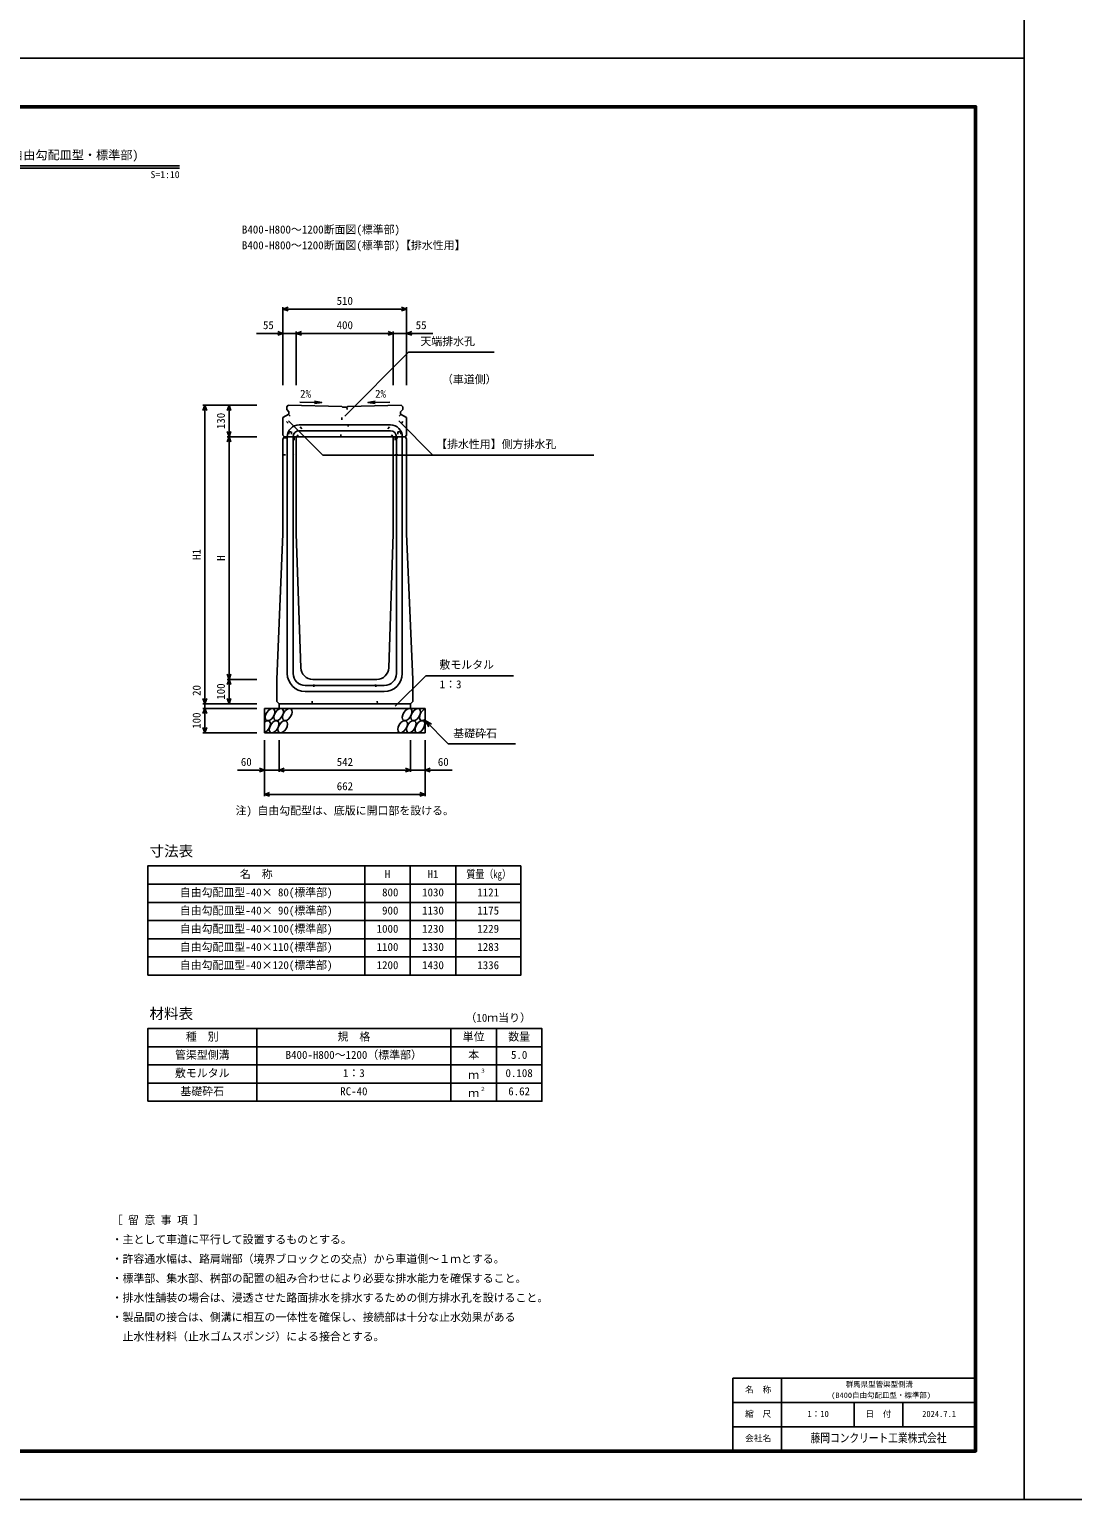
# Model space of a CAD drawing. Units: millimetres, scale not verified. Extents: x -12600 to 12600, y -5940 to 5940.
# Drawn here: x -8300 to -4000, y -5940 to 119 of the extents above; entities that cross this region are included whole.
import ezdxf
from ezdxf.enums import TextEntityAlignment as Align

# ---------------------------------------------------------------- set-up
doc = ezdxf.new("R2010")
doc.units = ezdxf.units.MM
doc.header["$LTSCALE"] = 40
doc.linetypes.add('DOTTED', pattern=[1.75, 0.25, -1.5])
for name, color, linetype, lineweight in [('0-0_DIM', 7, 'Continuous', 25), ('0-1_Defpoints', 5, 'Continuous', 25), ('0-2_HATCH', 6, 'Continuous', 25), ('0-3_HYO', 3, 'Continuous', 25), ('0-4_HYO2', 4, 'Continuous', 25), ('0-5_OUTLINE', 3, 'Continuous', 25), ('0-6_OUTLINE2', 4, 'DOTTED', 25), ('0-7_TXT', 7, 'Continuous', 25), ('0-8_WAKU', 3, 'Continuous', 25), ('0-9_WAKU-LINE', 7, 'Continuous', 25)]:
    doc.layers.add(name, color=color, linetype=linetype, lineweight=lineweight)
doc.layers.add('0-A_WAKU-TXT', color=7, linetype='Continuous')
doc.styles.add('ＭＳ ゴシック', font='')
doc.styles.get('ＭＳ ゴシック').set_extended_font_data('MS Gothic')

msp = doc.modelspace()

# ---------------------------------------------------------------- linework, layer by layer
at = {"layer": '0-0_DIM'}
for p, q in [((-7255, -1026.3), (-7255, -1347.94)), ((-6745, -1026.3), (-6745, -1347.94)), ((-6745, -1033.8), (-7255, -1033.8)), ((-7363.38, -1133.8), (-7255, -1133.8)), ((-7200, -1133.8), (-7255, -1133.8)), ((-7200, -1126.3), (-7200, -1347.94)), ((-7200, -1133.8), (-6800, -1133.8)), ((-6800, -1126.3), (-6800, -1347.94)), ((-6800, -1133.8), (-6745, -1133.8)), ((-6636.62, -1133.8), (-6745, -1133.8)), ((-7000, -1474.55), (-6737.1, -1211.65)), ((-6737.1, -1211.65), (-6384.36, -1211.65)), ((-7584.5, -1429.94), (-7362, -1429.94)), ((-7577, -1429.94), (-7577, -2659.94)), ((-7477, -1559.94), (-7477, -1429.94)), ((-7231.73, -1494.47), (-7090.49, -1635.71)), ((-6777.88, -1494.47), (-6636.64, -1635.71)), ((-7484.5, -1559.94), (-7362, -1559.94)), ((-7477, -1559.94), (-7477, -2559.94)), ((-7090.49, -1635.71), (-5973.78, -1635.71)), ((-6791.89, -2670.75), (-6665.66, -2544.52)), ((-6665.66, -2544.52), (-6304.19, -2544.52)), ((-7484.5, -2559.94), (-7362, -2559.94)), ((-7477, -2559.94), (-7477, -2659.94)), ((-7584.5, -2659.94), (-7362, -2659.94)), ((-7577, -2659.94), (-7577, -2679.94)), ((-7584.5, -2679.94), (-7362, -2679.94)), ((-7577, -2679.94), (-7577, -2779.94)), ((-7584.5, -2779.94), (-7362, -2779.94)), ((-6669, -2729.94), (-6573.24, -2825.7)), ((-6669, -2729.94), (-6643.02, -2744.94)), ((-6669, -2729.94), (-6654, -2755.92)), ((-7331, -3041.31), (-7331, -2809.94)), ((-7271, -2941.31), (-7271, -2809.94)), ((-6729, -2941.31), (-6729, -2809.94)), ((-6669, -3041.31), (-6669, -2809.94)), ((-6573.24, -2825.7), (-6295.69, -2825.7)), ((-7331, -2933.81), (-7442.79, -2933.81)), ((-7331, -2933.81), (-7271, -2933.81)), ((-7271, -2933.81), (-6729, -2933.81)), ((-6669, -2933.81), (-6729, -2933.81)), ((-6669, -2933.81), (-6557.21, -2933.81)), ((-7331, -3033.81), (-6669, -3033.81))]:
    msp.add_line(p, q, dxfattribs=at)
for points in [[(-7233.86, -1041.5), (-7255, -1033.8), (-7233.86, -1026.11)], [(-6766.14, -1026.11), (-6745, -1033.8), (-6766.14, -1041.5)], [(-7276.14, -1126.11), (-7255, -1133.8), (-7276.14, -1141.5)], [(-7178.86, -1141.5), (-7200, -1133.8), (-7178.86, -1126.11)], [(-6821.14, -1126.11), (-6800, -1133.8), (-6821.14, -1141.5)], [(-6723.86, -1126.11), (-6745, -1133.8), (-6723.86, -1141.5)], [(-7569.3, -1451.09), (-7577, -1429.94), (-7584.7, -1451.09)], [(-7484.7, -1451.09), (-7477, -1429.94), (-7469.3, -1451.09)], [(-7484.7, -1538.8), (-7477, -1559.94), (-7469.3, -1538.8)], [(-7484.7, -1581.09), (-7477, -1559.94), (-7469.3, -1581.09)], [(-7469.3, -2538.8), (-7477, -2559.94), (-7484.7, -2538.8)], [(-7484.7, -2581.09), (-7477, -2559.94), (-7469.3, -2581.09)], [(-7569.3, -2638.8), (-7577, -2659.94), (-7584.7, -2638.8)], [(-7469.3, -2638.8), (-7477, -2659.94), (-7484.7, -2638.8)], [(-7569.3, -2701.09), (-7577, -2679.94), (-7584.7, -2701.09)], [(-7569.3, -2758.8), (-7577, -2779.94), (-7584.7, -2758.8)], [(-7352.14, -2926.11), (-7331, -2933.81), (-7352.14, -2941.5)], [(-7249.86, -2941.5), (-7271, -2933.81), (-7249.86, -2926.11)], [(-6750.14, -2926.11), (-6729, -2933.81), (-6750.14, -2941.5)], [(-6647.86, -2926.11), (-6669, -2933.81), (-6647.86, -2941.5)], [(-7309.86, -3041.5), (-7331, -3033.81), (-7309.86, -3026.11)], [(-6690.14, -3026.11), (-6669, -3033.81), (-6690.14, -3041.5)]]:
    msp.add_lwpolyline(points, dxfattribs=at)
at = {"layer": '0-1_Defpoints'}
for points in [[(-4200, -5940), (12600, -5940), (12600, 5940), (-4200, 5940)], [(-12600, -5940), (-4200, -5940), (-4200, 0), (-12600, 0)]]:
    msp.add_lwpolyline(points, close=True, dxfattribs=at)
at = {"layer": '0-2_HATCH'}
for centre in [(-7308.11, -2704.94), (-7272.63, -2704.94), (-7237.16, -2704.94), (-6742.95, -2704.94), (-6707.48, -2704.94), (-7291.23, -2754.94), (-7255.75, -2754.94), (-6761.55, -2754.94), (-6726.07, -2754.94), (-6690.59, -2754.94)]:
    msp.add_ellipse(centre, major_axis=(14.54, 23.54), ratio=0.5792, dxfattribs=at)
for centre, start_param, end_param in [((-6672, -2704.94), 0.6666252, 4.1103269), ((-7326.7, -2754.94), 3.7419964, 7.318141)]:
    msp.add_ellipse(centre, major_axis=(14.54, 23.54), ratio=0.5792, start_param=start_param, end_param=end_param, dxfattribs=at)
at = {"layer": '0-3_HYO'}
for p, q in [((-6917.5, -3328.87), (-6917.5, -3778.87)), ((-6730, -3328.87), (-6730, -3778.87)), ((-6542.5, -3328.87), (-6542.5, -3778.87)), ((-7812.5, -3403.87), (-6275, -3403.87)), ((-7362.5, -3998.65), (-7362.5, -4298.65)), ((-6562.5, -3998.65), (-6562.5, -4298.65)), ((-6375, -3998.65), (-6375, -4298.65)), ((-7812.5, -4073.65), (-6187.5, -4073.65))]:
    msp.add_line(p, q, dxfattribs=at)
for points in [[(-7812.5, -3778.87), (-6275, -3778.87), (-6275, -3328.87), (-7812.5, -3328.87)], [(-7812.5, -4298.65), (-6187.5, -4298.65), (-6187.5, -3998.65), (-7812.5, -3998.65)]]:
    msp.add_lwpolyline(points, close=True, dxfattribs=at)
at = {"layer": '0-4_HYO2'}
for p, q in [((-7812.5, -3478.87), (-6275, -3478.87)), ((-7812.5, -3553.87), (-6275, -3553.87)), ((-7812.5, -3628.87), (-6275, -3628.87)), ((-7812.5, -3703.87), (-6275, -3703.87)), ((-7812.5, -4148.65), (-6187.5, -4148.65)), ((-7812.5, -4223.65), (-6187.5, -4223.65))]:
    msp.add_line(p, q, dxfattribs=at)
at = {"layer": '0-5_OUTLINE'}
for p, q in [((-7233.31, -1430.37), (-7239, -1435.94)), ((-7239, -1435.94), (-7239, -1446.94)), ((-7230, -1456.94), (-7239, -1446.94)), ((-7233.31, -1430.37), (-7012, -1434.71)), ((-6991, -1437.94), (-6988, -1434.69)), ((-6767, -1430.07), (-6988, -1434.69)), ((-6770, -1456.94), (-6761, -1446.94)), ((-6767, -1430.07), (-6761, -1435.94)), ((-6761, -1435.94), (-6761, -1446.94)), ((-7255, -1479.94), (-7230, -1466.94)), ((-7255, -1553.94), (-7255, -1479.94)), ((-7230, -1466.94), (-7230, -1456.94)), ((-6770, -1466.94), (-6770, -1456.94)), ((-6745, -1479.94), (-6770, -1466.94)), ((-7255, -1553.94), (-7249, -1559.94)), ((-7255, -1569.94), (-7250, -1559.94)), ((-7255, -1959.94), (-7255, -1569.94)), ((-6750, -1559.94), (-7250, -1559.94)), ((-7200, -1559.94), (-7200, -1959.94)), ((-6800, -1559.94), (-6800, -1959.94)), ((-6745, -1569.94), (-6750, -1559.94)), ((-6745, -1959.94), (-6745, -1569.94)), ((-7255, -1959.94), (-7280, -2559.94)), ((-7200, -1959.94), (-7181.61, -2511.61)), ((-6800, -1959.94), (-6818.39, -2511.61)), ((-6745, -1959.94), (-6720, -2559.94)), ((-7280, -2650.94), (-7280, -2559.94)), ((-7131.64, -2559.94), (-6868.36, -2559.94)), ((-6720, -2650.94), (-6720, -2559.94)), ((-7271, -2659.94), (-7280, -2650.94)), ((-7271, -2659.94), (-7271, -2679.94)), ((-6729, -2659.94), (-6729, -2679.94)), ((-7331, -2679.94), (-6669, -2679.94)), ((-7331, -2779.94), (-7331, -2679.94)), ((-6669, -2779.94), (-6669, -2679.94)), ((-7331, -2779.94), (-6669, -2779.94))]:
    msp.add_line(p, q, dxfattribs=at)
for points in [[(-6991, -1437.94), (-7009, -1437.94), (-7012, -1434.71)], [(-6751, -1559.94), (-6745, -1553.94), (-6745, -1479.94)], [(-7271, -2659.94), (-6729, -2659.94), (-6720, -2650.94)]]:
    msp.add_lwpolyline(points, dxfattribs=at)
for centre, start, end in [((-7131.64, -2509.94), 181.90915, 270), ((-6868.36, -2509.94), 270, 358.09085)]:
    msp.add_arc(centre, 50, start, end, dxfattribs=at)
at = {"layer": '0-6_OUTLINE2'}
for p, q in [((-7016.77, -1559.94), (-7009, -1437.94)), ((-6991, -1437.94), (-6983.23, -1559.94)), ((-7190.79, -1559.94), (-7253.4, -1479.11)), ((-7231.41, -1467.67), (-7147.82, -1559.94)), ((-6768.59, -1467.67), (-6852.18, -1559.94)), ((-6809.21, -1559.94), (-6746.6, -1479.11)), ((-7252.25, -1564.44), (-7208, -1564.44)), ((-7231, -1539.44), (-7219, -1539.44)), ((-7231, -1539.44), (-7231, -1564.44)), ((-7219, -1539.44), (-7219, -1564.44)), ((-7208, -1564.44), (-7208, -1634.94)), ((-6792, -1564.44), (-6747.75, -1564.44)), ((-6792, -1564.44), (-6792, -1634.94)), ((-6781, -1539.44), (-6769, -1539.44)), ((-6781, -1539.44), (-6781, -1564.44)), ((-6769, -1539.44), (-6769, -1564.44)), ((-7255, -1634.94), (-7208, -1634.94)), ((-6792, -1634.94), (-6745, -1634.94)), ((-7135, -2659.94), (-7125, -2559.94)), ((-6865, -2659.94), (-6875, -2559.94))]:
    msp.add_line(p, q, dxfattribs=at)
at = {"layer": '0-6_OUTLINE2', "linetype": 'Continuous'}
for p, q in [((-7188, -1510.94), (-6812, -1510.94)), ((-7237, -1559.94), (-7237, -2535.94)), ((-7213, -1559.94), (-7213, -2534.94)), ((-7188, -1534.94), (-6812, -1534.94)), ((-6787, -1559.94), (-6787, -2534.94)), ((-6763, -1559.94), (-6763, -2535.94)), ((-7163, -2584.94), (-6837, -2584.94)), ((-7163, -2609.94), (-6837, -2609.94))]:
    msp.add_line(p, q, dxfattribs=at)
for centre, radius, start, end in [((-7188, -1559.94), 49, 90, 180), ((-6812, -1559.94), 49, 0, 90), ((-7188, -1559.94), 25, 90, 180), ((-6812, -1559.94), 25, 0, 90), ((-7163, -2535.94), 74, 180, 270), ((-7163, -2534.94), 50, 180, 270), ((-6837, -2534.94), 50, 270, 0), ((-6837, -2535.94), 74, 270, 0)]:
    msp.add_arc(centre, radius, start, end, dxfattribs=at)
at = {"layer": '0-7_TXT'}
for p, q in [((-9119.18, -442.8), (-7680.82, -442.8)), ((-9119.18, -452.4), (-7680.82, -452.4)), ((-7095.29, -1418.48), (-7124.93, -1423.13)), ((-6904.71, -1418.48), (-6875.07, -1423.13))]:
    msp.add_line(p, q, dxfattribs=at)
for points in [[(-7185.71, -1416.76), (-7095.29, -1418.48), (-7124.73, -1412.71)], [(-6814.29, -1416.76), (-6904.71, -1418.48), (-6875.27, -1412.71)]]:
    msp.add_lwpolyline(points, dxfattribs=at)
at = {"layer": '0-8_WAKU'}
for p, q in [((-5400, -5440), (-4400, -5440)), ((-5400, -5740), (-5400, -5440))]:
    msp.add_line(p, q, dxfattribs=at)
at = {"layer": '0-8_WAKU', "lineweight": 50}
msp.add_lwpolyline([(-12400, -5740), (-4400, -5740), (-4400, -200), (-12400, -200)], close=True, dxfattribs=at)
at = {"layer": '0-9_WAKU-LINE'}
for p, q in [((-5200, -5740), (-5200, -5440)), ((-5400, -5540), (-4400, -5540)), ((-4900, -5640), (-4900, -5540)), ((-4700, -5640), (-4700, -5540)), ((-5400, -5640), (-4400, -5640))]:
    msp.add_line(p, q, dxfattribs=at)

# ---------------------------------------------------------------- texts
at = {"layer": '0-0_DIM', "style": 'ＭＳ ゴシック'}
for s, p in [('510', (-7033.75, -1026.3)), ('55', (-7337.34, -1126.3)), ('400', (-7033.75, -1126.3)), ('55', (-6707.66, -1126.3)), ('天端排水孔', (-6688.36, -1192.91)), ('（車道側）', (-6599.58, -1349.65)), ('【排水性用】側方排水孔', (-6623.49, -1616.97)), ('敷モルタル', (-6610.06, -2525.78)), ('1：3', (-6608.87, -2606.54)), ('基礎砕石', (-6552.68, -2808.53)), ('60', (-7428.5, -2926.31)), ('542', (-7033.22, -2926.31)), ('60', (-6616.5, -2926.31)), ('662', (-7033.22, -3026.31))]:
    msp.add_text(s, height=32.99, dxfattribs=at).set_placement(p, align=Align.BOTTOM_LEFT)
for s, p in [('130', (-7484.5, -1528.69)), ('H1', (-7584.5, -2067.44)), ('H', (-7484.5, -2071.19)), ('20', (-7584.5, -2628.13)), ('100', (-7484.5, -2643.69)), ('100', (-7584.5, -2763.69))]:
    msp.add_text(s, height=32.99, rotation=90, dxfattribs=at).set_placement(p, align=Align.BOTTOM_LEFT)
at = {"layer": '0-7_TXT', "style": 'ＭＳ ゴシック'}
for s, height, p in [('群馬県型管渠型側溝(B400自由勾配皿型・標準部)', 36.66, (-8950, -427.8)), ('S', 29.33, (-7800.82, -502.8)), ('=', 29.33, (-7780.82, -502.8)), ('1', 29.33, (-7760.82, -502.8)), (':', 29.33, (-7740.82, -502.8)), ('1', 29.33, (-7720.82, -502.8)), ('0', 29.33, (-7700.82, -502.8)), ('B400-H800～1200断面図(標準部)', 32.99, (-7423.96, -732.34)), ('B400-H800～1200断面図(標準部)【排水性用】', 32.99, (-7423.96, -797.21)), ('2%', 32.99, (-7184.25, -1409.15)), ('2%', 32.99, (-6875.14, -1409.15)), ('注) 自由勾配型は、底版に開口部を設ける。', 32.99, (-7450, -3127)), ('寸法表', 43.99, (-7805, -3302.62)), ('名\u3000称', 32.99, (-7432.5, -3388.87)), ('H', 32.99, (-6835, -3388.87)), ('H1', 32.99, (-6658.75, -3388.87)), ('自由勾配皿型-40× 80(標準部)', 32.99, (-7680, -3463.87)), (' 800', 32.99, (-6868.75, -3463.87)), ('1030', 32.99, (-6681.25, -3463.87)), ('1121', 32.99, (-6453.75, -3463.87)), ('自由勾配皿型-40× 90(標準部)', 32.99, (-7680, -3538.87)), (' 900', 32.99, (-6868.75, -3538.87)), ('1130', 32.99, (-6681.25, -3538.87)), ('1175', 32.99, (-6453.75, -3538.87)), ('自由勾配皿型-40×100(標準部)', 32.99, (-7680, -3613.87)), ('1000', 32.99, (-6868.75, -3613.87)), ('1230', 32.99, (-6681.25, -3613.87)), ('1229', 32.99, (-6453.75, -3613.87)), ('自由勾配皿型-40×110(標準部)', 32.99, (-7680, -3688.87)), ('1100', 32.99, (-6868.75, -3688.87)), ('1330', 32.99, (-6681.25, -3688.87)), ('1283', 32.99, (-6453.75, -3688.87)), ('自由勾配皿型-40×120(標準部)', 32.99, (-7680, -3763.87)), ('1200', 32.99, (-6868.75, -3763.87)), ('1430', 32.99, (-6681.25, -3763.87)), ('1336', 32.99, (-6453.75, -3763.87)), ('材料表', 43.99, (-7805, -3972.4)), ('（10ｍ当り）', 32.99, (-6502.5, -3980.65)), ('種\u3000別', 32.99, (-7655, -4058.65)), ('規\u3000格', 32.99, (-7030, -4058.65)), ('単位', 32.99, (-6513.75, -4058.65)), ('数量', 32.99, (-6326.25, -4058.65)), ('管渠型側溝', 32.99, (-7700, -4133.65)), ('B400-H800～1200（標準部）', 32.99, (-7243.75, -4133.65)), ('本', 32.99, (-6491.25, -4133.65)), ('5.0', 32.99, (-6315, -4133.65)), ('敷モルタル', 32.99, (-7700, -4208.65)), ('1：3', 32.99, (-7007.5, -4208.65)), ('３', 16.5, (-6442.09, -4185.87)), ('0.108', 32.99, (-6337.5, -4208.65)), ('基礎砕石', 32.99, (-7677.5, -4283.65)), ('RC-40', 32.99, (-7018.75, -4283.65)), ('ｍ', 32.99, (-6491.25, -4216.15)), ('２', 16.5, (-6442.09, -4260.87)), ('6.62', 32.99, (-6326.25, -4283.65)), ('ｍ', 32.99, (-6491.25, -4291.15)), ('［ 留 意 事 項 ］', 32.99, (-7961.08, -4814.42)), ('・主として車道に平行して設置するものとする。', 32.99, (-7961.08, -4894.42)), ('・許容通水幅は、路肩端部（境界ブロックとの交点）から車道側～１ｍとする。', 32.99, (-7961.08, -4974.42)), ('・標準部、集水部、桝部の配置の組み合わせにより必要な排水能力を確保すること。', 32.99, (-7961.08, -5054.42)), ('・排水性舗装の場合は、浸透させた路面排水を排水するための側方排水孔を設けること。', 32.99, (-7961.08, -5134.42)), ('・製品間の接合は、側溝に相互の一体性を確保し、接続部は十分な止水効果がある', 32.99, (-7961.08, -5214.42)), ('\u3000止水性材料（止水ゴムスポンジ）による接合とする。', 32.99, (-7961.08, -5294.42))]:
    msp.add_text(s, height=height, dxfattribs=at).set_placement(p, align=Align.BOTTOM_LEFT)
at = {"layer": '0-7_TXT', "style": 'ＭＳ ゴシック', "width": 0.8}
msp.add_text('質量（kg）', height=32.99, dxfattribs=at).set_placement((-6498.75, -3388.87), align=Align.BOTTOM_LEFT)
at = {"layer": '0-A_WAKU-TXT', "style": 'ＭＳ ゴシック'}
for s, height, p in [('群馬県型管渠型側溝', 21.99, (-4935, -5482.5)), ('名\u3000称', 25.66, (-5350.05, -5507.5)), ('(B400自由勾配皿型・標準部)', 21.99, (-4995, -5527.5)), ('縮\u3000尺', 25.66, (-5350.05, -5607.5)), ('日\u3000付', 25.66, (-4854.05, -5607.5)), ('1：10', 25.66, (-5093.25, -5607.5)), ('2024.7.1', 25.66, (-4620, -5607.5)), ('会社名', 25.66, (-5350.05, -5707.5))]:
    msp.add_text(s, height=height, dxfattribs=at).set_placement(p, align=Align.BOTTOM_LEFT)
at = {"layer": '0-A_WAKU-TXT', "style": 'ＭＳ ゴシック', "width": 0.8}
msp.add_text('藤岡コンクリート工業株式会社', height=36.66, dxfattribs=at).set_placement((-5080, -5715), align=Align.BOTTOM_LEFT)

doc.saveas('drawing.dxf')
